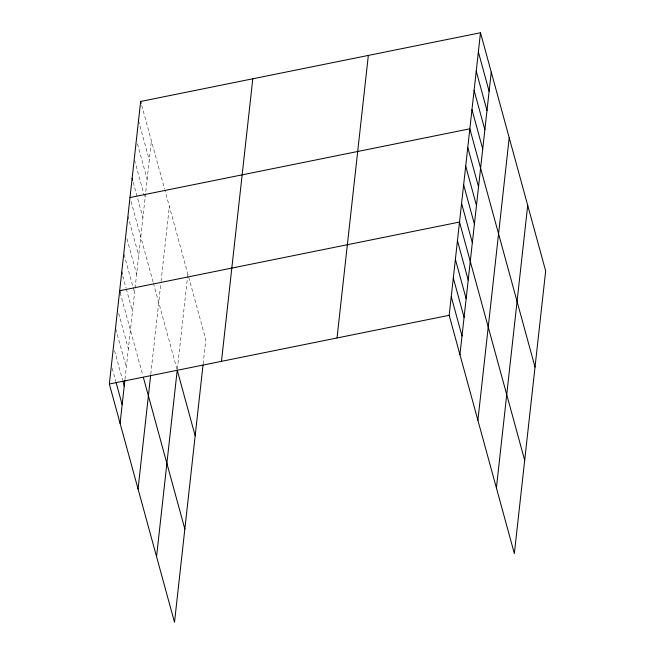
<?xml version="1.0" encoding="UTF-8"?>
<svg xmlns="http://www.w3.org/2000/svg" width="655" height="655" viewBox="0 0 655 655"><rect width="100%" height="100%" fill="white"/><g stroke="black" fill="none" stroke-linecap="round" stroke-linejoin="round"><path stroke-width="0.49" stroke-dasharray="3.27 2.46" d="M124.999 379.188L151.411 140.809M150.781 374.161L160.852 283.296M161.073 281.273L169.367 206.448M177.333 369.125L187.87 274.068M203.132 363.975L205.826 339.699L164.88 190.04M141.726 105.398L164.618 189.074M138.516 120.676L149.283 160.025M137.468 143.822L147.154 179.241M134.529 160.082L145.025 198.449M133.202 182.246L142.896 217.665M131.074 201.462L153.18 282.24M153.442 283.206L176.956 369.166M127.938 216.175L138.696 255.524M126.947 238.756L136.633 274.175M124.073 254.451L134.57 292.818M122.812 276.05L126.038 287.856M126.309 288.839L132.498 311.469M120.209 292.736L142.847 375.479M118.678 313.352L128.364 348.763M115.804 329.047L126.3 367.414M114.543 350.646L122.616 380.162M112.21 368.306L115.706 381.095"/><path stroke-width="0.98" d="M203.017 364.982L174.508 622.25L109.336 384.01L140.645 101.46L480.492 32.75L545.664 270.99L514.355 553.541L449.174 315.301L480.492 32.75M120.102 423.359L124.884 380.17M138.058 488.99L150.675 375.143M156.553 556.619L177.218 370.132L195.174 435.772M221.48 361.331L252.797 78.788M337.03 337.972L368.339 55.421M459.941 354.65L491.25 72.099M477.896 420.281L509.213 137.738M496.4 487.909L527.709 205.359M130.001 197.523L469.84 128.814L535.02 367.062M109.336 384.01L449.174 315.301M478.363 51.966L489.121 91.315M476.234 71.174L486.992 110.531M474.097 90.39L484.864 129.739M471.968 109.606L482.735 148.955M467.776 147.465L478.543 186.814M465.713 166.116L476.472 205.465M463.642 184.759L474.408 224.108M461.578 203.41L472.345 242.759M524.688 460.301L459.507 222.053L119.668 290.763L120.209 292.736M457.444 240.704L468.21 280.053M455.381 259.355L466.139 298.705M453.309 277.998L464.076 317.356M451.246 296.649L462.012 335.999M140.645 101.46L141.185 103.424M132.13 178.316L132.67 180.281M121.732 272.12L122.272 274.085M143.371 377.411L184.841 529.011M122.886 381.144L124.237 386.065M115.976 382.086L122.166 404.708"/></g></svg>
